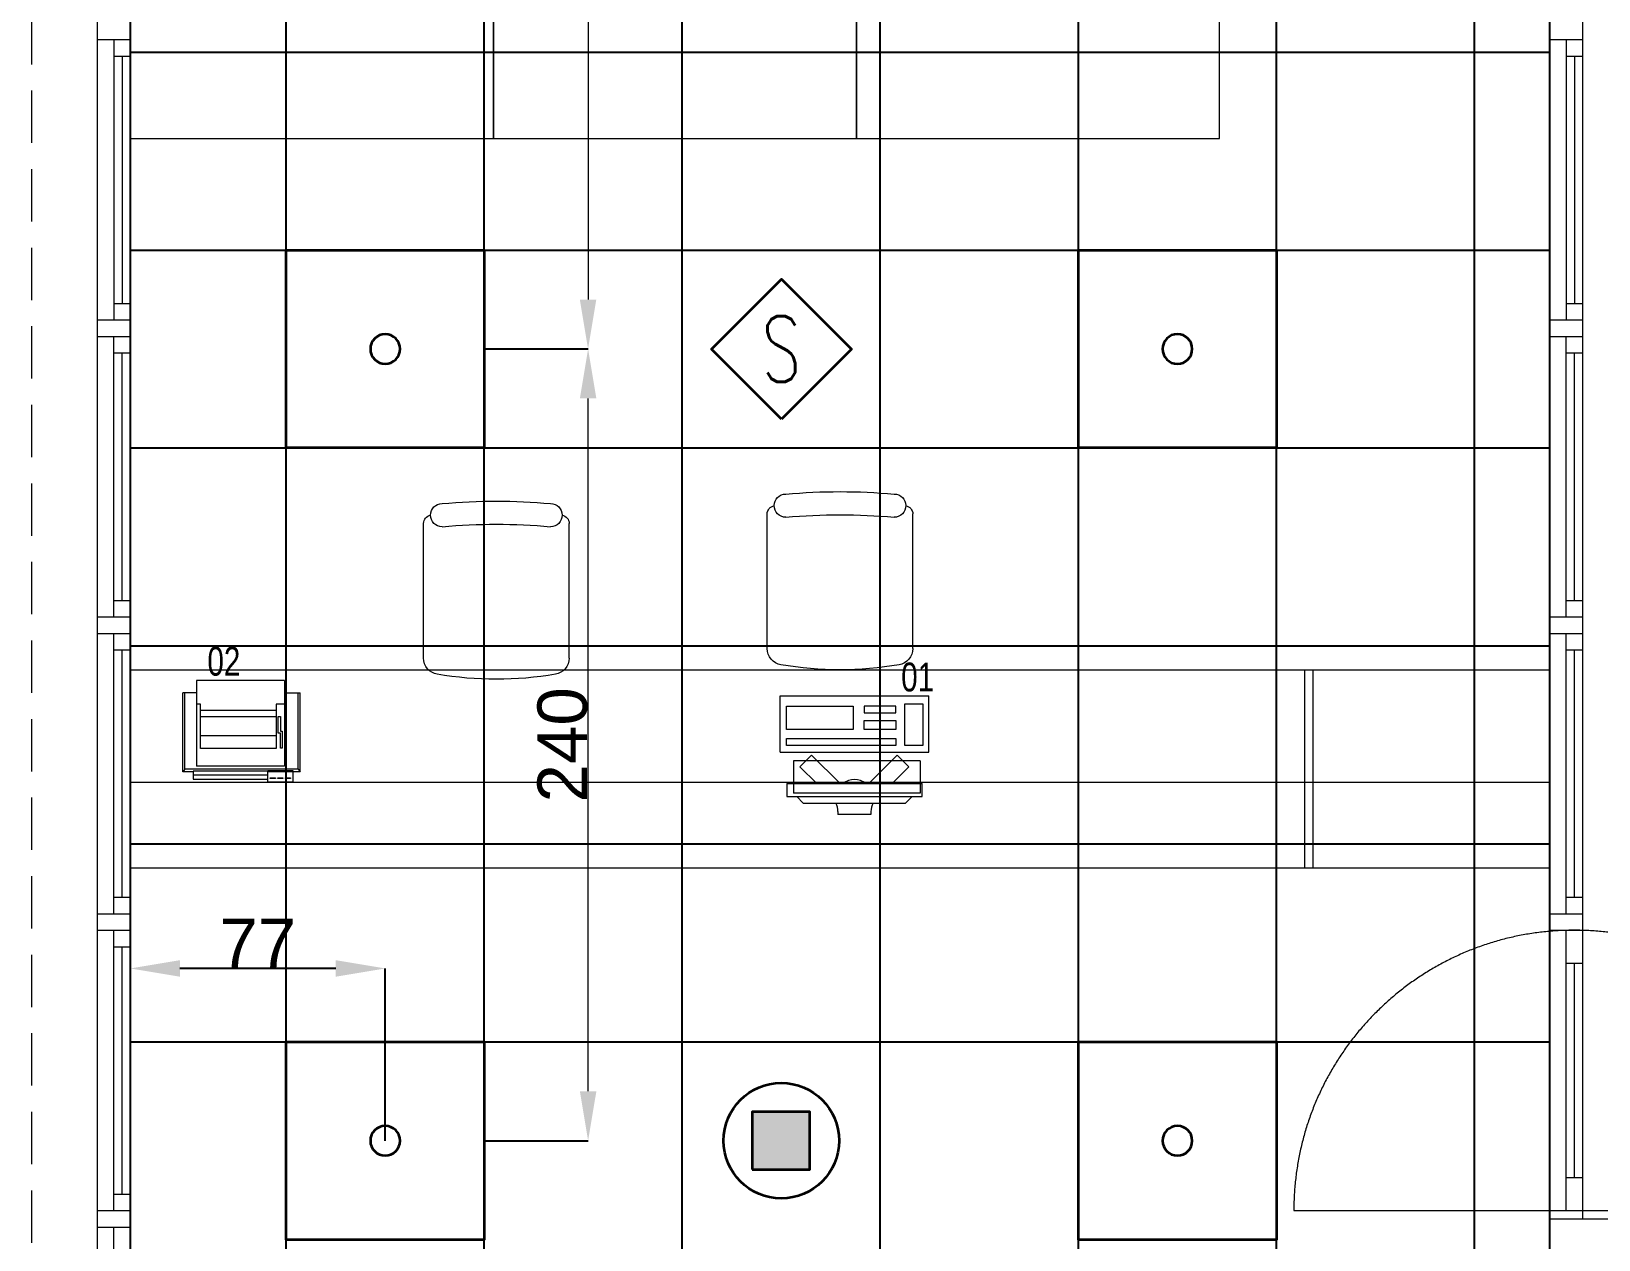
# Model space of a CAD drawing. Header units: inches. Extents: x -12418 to 57169, y -29325 to 19878.
# Drawn here: x -1972 to 2776, y 2400 to 6063 of the extents above; entities that cross this region are included whole.
import ezdxf
from ezdxf.enums import TextEntityAlignment as Align

# ---------------------------------------------------------------- set-up
doc = ezdxf.new("R2010")
doc.units = ezdxf.units.IN
doc.header["$LTSCALE"] = 25
doc.header["$MEASUREMENT"] = 0
doc.header["$PDMODE"] = 3
doc.linetypes.add('00-Ground Floor$0$DASHED', pattern=[0.75, 0.5, -0.25])
doc.linetypes.add('00-Ground Floor$0$HIDDEN', pattern=[9.525, 6.35, -3.175])
doc.layers.get('0').update_dxf_attribs({"color": 8})
doc.layers.get('Defpoints').update_dxf_attribs({"color": 8})
for name, color, linetype, lineweight in [('00-Ground Floor$0$72_EGR_EQP_TAG', 142, 'Continuous', 5), ('00-Ground Floor$0$Aluminum', 251, 'Continuous', 5), ('00-Ground Floor$0$LOADING', 253, 'Continuous', 5), ('00-Ground Floor$0$Proj', 251, 'Continuous', 5), ('00-Ground Floor$0$Walls', 251, 'Continuous', 5), ('E-DIM', 6, 'Continuous', 18), ('E-LITE-CIRC-NUMB', 6, 'Continuous', 25), ('E-LITE-CLNG', 150, 'Continuous', 35), ('E-LITE-CTRL', 6, 'Continuous', 25), ('F-ALRM-CLNG @ 100', 33, 'Continuous', 35), ('T-INTC-CLNG @ 100', 33, 'Continuous', 35), ('T-INTC-DEVC-NUMB', 2, 'Continuous', 25)]:
    doc.layers.add(name, color=color, linetype=linetype, lineweight=lineweight)
doc.layers.add('00-Ground Floor$0$False Ceiling', color=251, linetype='Continuous')
doc.styles.add('00-Ground Floor$0$X3G_ENTITY_257CFD', font='swisscl.ttf', dxfattribs={"height": 200})
doc.styles.add('DC_Simplex', font='SIMPLEX.shx', dxfattribs={"width": 0.7})
doc.styles.get("Standard").update_dxf_attribs({"font": 'arial.ttf'})
doc.dimstyles.get("Standard").update_dxf_attribs({"dimtxt": 150, "dimasz": 150, "dimexe": 0.18, "dimexo": 0.0625, "dimgap": 1, "dimtad": 1, "dimdec": 0, "dimlfac": 0.1, "dimzin": 0, "dimdsep": 46, "dimtxsty": 'Standard', "dimcen": 0.09, "dimclrd": 256, "dimclrt": 7, "dimadec": 0, "dimazin": 0, "dimtfac": 1, "dimtdec": 0, "dimtofl": 0, "dimtmove": 0, "dimatfit": 3, "dimfxl": 1, "dimtolj": 1, "dimtzin": 0, "dimarcsym": 0})

# ---------------------------------------------------------------- blocks, each defined once
blk = doc.blocks.new('00-Ground Floor$0$GF21021-P')
for p, q in [((-0.2207, 0.4756), (-0.2207, 0.0675)), ((0.2205, 0.4756), (0.2205, 0.0675))]:
    blk.add_line(p, q)
for centre, radius, start, end in [((-0.1707, 0.4756), 0.05, 99.6329, 180), ((-0.0001, -0.5295), 1.0695, 80.3671, 99.6329), ((0.1705, 0.4756), 0.05, 0, 80.3671), ((-0.1957, 0.0675), 0.025, 180, 261.4721), ((-0.1643, 0.0425), 0.0351, 90, 270), ((0, 1.8467), 1.7767, 264.6946, 275.3053), ((0.1641, 0.0425), 0.0351, 270, 90), ((0.1955, 0.0675), 0.025, 278.5279, 0), ((0, 1.8314), 1.8314, 264.8532, 275.147)]:
    blk.add_arc(centre, radius, start, end)
blk = doc.blocks.new('00-Ground Floor$0$ITPPLT2C-P')
at = {"color": 0}
for p, q in [((0, 0), (0, -0.2262)), ((0.0252, 0), (0, 0)), ((0.0139, 0), (0.0139, -0.2262)), ((0.0252, 0), (0.0139, 0)), ((0.0229, 0.0318), (0.2618, 0.0318)), ((0.0304, 0.0256), (0.0229, 0.0318)), ((0.0229, 0), (0.0229, 0.0318)), ((0.0252, -0.2262), (0.0252, 0)), ((0.0304, -0.3182), (0.0304, 0.0256)), ((0.0304, 0.0256), (0.2618, 0.0256)), ((0.2618, -0.0096), (0.2618, 0.0318)), ((0.0401, -0.2769), (0.0401, -0.0096)), ((0.3, -0.0096), (0.0401, -0.0096)), ((0.0939, -0.2515), (0.0939, -0.0222)), ((0.0939, -0.0222), (0.2274, -0.0222)), ((0.1321, -0.2515), (0.1321, -0.0222)), ((0.1894, -0.2515), (0.1894, -0.0222)), ((0.2082, -0.2515), (0.2082, -0.0222)), ((0.2274, -0.0222), (0.2274, -0.0096)), ((0.3, -0.2769), (0.3, -0.0096)), ((-0.0091, -0.2262), (0.0267, -0.2262)), ((-0.0091, -0.3023), (-0.0091, -0.2262)), ((-0.0087, -0.2262), (0.0236, -0.2262)), ((-0.0087, -0.3023), (-0.0087, -0.2262)), ((0, -0.2262), (0.0252, -0.2262)), ((0.0023, -0.2495), (0.0023, -0.2334)), ((0.0023, -0.2334), (0.0045, -0.2334)), ((0.0045, -0.2334), (0.0045, -0.2495)), ((0.0139, -0.2262), (0.0252, -0.2262)), ((0.0236, -0.2262), (0.0236, -0.3023)), ((0.0267, -0.2262), (0.0267, -0.3023)), ((0.0045, -0.2495), (0.0023, -0.2495)), ((0.0023, -0.2721), (0.0023, -0.2562)), ((0.0023, -0.2562), (0.0045, -0.2562)), ((0.0045, -0.2721), (0.0023, -0.2721)), ((0.0023, -0.295), (0.0023, -0.2793)), ((0.0023, -0.2793), (0.0045, -0.2793)), ((0.0045, -0.2562), (0.0045, -0.2721)), ((0.0045, -0.2793), (0.0045, -0.295)), ((0.3, -0.2769), (0.0401, -0.2769)), ((0.2274, -0.2515), (0.0939, -0.2515)), ((0.0947, -0.2701), (0.0947, -0.2641)), ((0.0947, -0.2641), (0.1395, -0.2641)), ((0.1457, -0.2701), (0.0947, -0.2701)), ((0.1395, -0.2575), (0.19, -0.2575)), ((0.1395, -0.2641), (0.1395, -0.2575)), ((0.19, -0.2641), (0.1457, -0.2641)), ((0.1457, -0.2641), (0.1457, -0.2701)), ((0.19, -0.2575), (0.19, -0.2641)), ((0.2274, -0.2769), (0.2274, -0.2515)), ((0.2618, -0.2769), (0.2618, -0.3246)), ((0.0267, -0.3023), (-0.0091, -0.3023)), ((0.0236, -0.3023), (-0.0087, -0.3023)), ((0.0045, -0.295), (0.0023, -0.295)), ((0.0229, -0.3246), (0.0229, -0.3023)), ((0.0304, -0.3182), (0.0229, -0.3246)), ((0.0229, -0.3246), (0.2618, -0.3246)), ((0.0304, -0.3182), (0.2618, -0.3182))]:
    blk.add_line(p, q, dxfattribs=at)
blk = doc.blocks.new('00-Ground Floor$0$ITCWLS1-P')
at = {"layer": '00-Ground Floor$0$LOADING'}
for p, q in [((-0.2651, 0.43, 0), (-0.3051, 0.43, 0)), ((-0.3051, 0.43, 0), (-0.3051, 0.02, 0)), ((-0.2651, 0.43, 0), (-0.2651, 0.02, 0)), ((-0.17, 0.45), (-0.17, 0)), ((-0.17, 0.45), (0, 0.45)), ((-0.1496, 0.4305), (-0.1291, 0.4305)), ((-0.1291, 0.4305), (-0.1291, 0.4089)), ((0, 0.45), (0, 0)), ((-0.3251, 0.38, 0), (-0.3051, 0.4, 0)), ((-0.3251, 0.38, 0), (-0.3251, 0.07, 0)), ((-0.197, 0.4094), (-0.295, 0.4094)), ((-0.295, 0.0264), (-0.295, 0.4094)), ((-0.197, 0.0264), (-0.197, 0.4094)), ((-0.3503, 0.275), (-0.3596, 0.275)), ((-0.3596, 0.175), (-0.3596, 0.275)), ((-0.3503, 0.175), (-0.3596, 0.175)), ((-0.3251, 0.07, 0), (-0.3051, 0.05, 0)), ((-0.3051, 0.02, 0), (-0.2651, 0.02, 0)), ((-0.197, 0.0264), (-0.295, 0.0264)), ((-0.17, 0), (0, 0))]:
    blk.add_line(p, q, dxfattribs=at)
at = {"layer": '00-Ground Floor$0$LOADING', "extrusion": (2.48281e-10, 3.18408e-10, -1)}
for p, q in [((-0.2651, 0.3395), (-0.2144, 0.3902)), ((-0.1791, 0.3548), (-0.2144, 0.3902)), ((-0.2651, 0.2688), (-0.1791, 0.3548))]:
    blk.add_line(p, q, dxfattribs=at)
at = {"layer": '00-Ground Floor$0$LOADING', "extrusion": (2.48281e-10, -3.18408e-10, -1)}
for p, q in [((-0.2651, 0.1812), (-0.1791, 0.0952)), ((-0.2651, 0.1105), (-0.2144, 0.0598)), ((-0.1791, 0.0952), (-0.2144, 0.0598))]:
    blk.add_line(p, q, dxfattribs=at)
at = {"layer": '00-Ground Floor$0$LOADING'}
for points in [[(-0.1291, 0.4089), (-0.1291, 0.1), (-0.1496, 0.1), (-0.1496, 0.4305)], [(-0.1496, 0.1), (-0.1496, 0.1), (-0.1496, 0.1), (-0.1496, 0.1), (-0.1496, 0.1), (-0.1496, 0.1), (-0.1496, 0.1), (-0.1496, 0.1), (-0.1496, 0.1)], [(-0.1496, 0.1), (-0.1496, 0.1), (-0.1496, 0.1), (-0.1496, 0.1), (-0.1496, 0.1), (-0.1496, 0.1), (-0.1496, 0.1), (-0.1496, 0.1), (-0.1496, 0.1), (-0.1496, 0.1), (-0.1496, 0.1), (-0.1496, 0.1), (-0.1496, 0.1), (-0.1496, 0.1), (-0.1496, 0.1), (-0.1496, 0.1), (-0.1496, 0.1), (-0.1496, 0.1)], [(-0.1496, 0.1), (-0.1496, 0.1), (-0.1496, 0.1), (-0.1496, 0.1), (-0.1496, 0.1), (-0.1496, 0.1), (-0.1496, 0.1), (-0.1496, 0.1), (-0.1496, 0.1), (-0.1496, 0.1)], [(-0.1496, 0.1), (-0.1496, 0.1), (-0.1496, 0.1), (-0.1496, 0.1), (-0.1496, 0.1), (-0.1496, 0.1), (-0.1496, 0.1)], [(-0.1496, 0.1), (-0.1496, 0.1), (-0.1496, 0.1), (-0.1496, 0.1), (-0.1496, 0.1), (-0.1496, 0.1), (-0.1496, 0.1), (-0.1496, 0.1), (-0.1496, 0.1), (-0.1496, 0.1)], [(-0.1496, 0.1), (-0.1496, 0.1), (-0.1496, 0.1), (-0.1496, 0.1), (-0.1496, 0.1), (-0.1496, 0.1), (-0.1496, 0.1), (-0.1496, 0.1), (-0.1496, 0.1), (-0.1496, 0.1), (-0.1496, 0.1), (-0.1496, 0.1), (-0.1496, 0.1), (-0.1496, 0.1), (-0.1496, 0.1)], [(-0.1496, 0.1), (-0.1496, 0.1), (-0.1496, 0.1), (-0.1496, 0.1), (-0.1496, 0.1), (-0.1496, 0.1), (-0.1496, 0.1), (-0.1496, 0.1), (-0.1496, 0.1), (-0.1496, 0.1)], [(-0.1496, 0.1), (-0.1496, 0.1), (-0.1496, 0.1), (-0.1496, 0.1), (-0.1496, 0.1), (-0.1496, 0.1), (-0.1496, 0.1), (-0.1496, 0.1), (-0.1496, 0.1), (-0.1496, 0.1)], [(-0.1496, 0.1), (-0.1496, 0.1), (-0.1496, 0.1), (-0.1496, 0.1), (-0.1496, 0.1), (-0.1496, 0.1), (-0.1496, 0.1), (-0.1496, 0.1), (-0.1496, 0.1), (-0.1496, 0.1), (-0.1496, 0.1), (-0.1496, 0.1), (-0.1496, 0.1), (-0.1496, 0.1), (-0.1496, 0.1), (-0.1496, 0.1), (-0.1496, 0.1), (-0.1496, 0.1), (-0.1496, 0.1), (-0.1496, 0.1), (-0.1496, 0.1), (-0.1496, 0.1), (-0.1496, 0.1), (-0.1496, 0.1), (-0.1496, 0.1), (-0.1496, 0.1), (-0.1496, 0.1), (-0.1496, 0.1), (-0.1496, 0.1), (-0.1496, 0.1), (-0.1496, 0.1), (-0.1496, 0.1), (-0.1496, 0.1), (-0.1496, 0.1), (-0.1496, 0.1), (-0.1496, 0.1), (-0.1496, 0.1), (-0.1496, 0.1), (-0.1496, 0.1), (-0.1496, 0.1), (-0.1496, 0.1), (-0.1496, 0.1), (-0.1496, 0.1), (-0.1496, 0.1), (-0.1496, 0.1), (-0.1496, 0.1), (-0.1496, 0.1), (-0.1496, 0.1), (-0.1496, 0.1), (-0.1496, 0.1), (-0.1496, 0.1), (-0.1496, 0.1), (-0.1496, 0.1), (-0.1496, 0.1)], [(-0.1496, 0.1), (-0.1496, 0.1), (-0.1496, 0.1), (-0.1496, 0.1), (-0.1496, 0.1), (-0.1496, 0.1), (-0.1496, 0.1), (-0.1496, 0.1), (-0.1496, 0.1), (-0.1496, 0.1), (-0.1496, 0.1), (-0.1496, 0.1), (-0.1496, 0.1), (-0.1496, 0.1), (-0.1496, 0.1), (-0.1496, 0.1), (-0.1496, 0.1), (-0.1496, 0.1), (-0.1496, 0.1), (-0.1496, 0.1), (-0.1496, 0.1), (-0.1496, 0.1), (-0.1496, 0.1), (-0.1496, 0.1), (-0.1496, 0.1), (-0.1496, 0.1), (-0.1496, 0.1), (-0.1496, 0.1), (-0.1496, 0.1), (-0.1496, 0.1), (-0.1496, 0.1), (-0.1496, 0.1), (-0.1496, 0.1), (-0.1496, 0.1), (-0.1496, 0.1), (-0.1496, 0.1), (-0.1496, 0.1), (-0.1496, 0.1), (-0.1496, 0.1), (-0.1496, 0.1), (-0.1496, 0.1), (-0.1496, 0.1), (-0.1496, 0.1), (-0.1496, 0.1), (-0.1496, 0.1), (-0.1496, 0.1), (-0.1496, 0.1), (-0.1496, 0.1), (-0.1496, 0.1), (-0.1496, 0.1), (-0.1496, 0.1), (-0.1496, 0.1), (-0.1496, 0.1), (-0.1496, 0.1), (-0.1496, 0.1), (-0.1496, 0.1), (-0.1496, 0.1), (-0.1496, 0.1), (-0.1496, 0.1), (-0.1496, 0.1), (-0.1496, 0.1), (-0.1496, 0.1), (-0.1496, 0.1), (-0.1496, 0.1), (-0.1496, 0.1), (-0.1496, 0.1), (-0.1496, 0.1), (-0.1496, 0.1), (-0.1496, 0.1), (-0.1496, 0.1), (-0.1496, 0.1), (-0.1496, 0.1), (-0.1496, 0.1), (-0.1496, 0.1), (-0.1496, 0.1), (-0.1496, 0.1), (-0.1496, 0.1), (-0.1496, 0.1), (-0.1496, 0.1), (-0.1496, 0.1), (-0.1496, 0.1), (-0.1496, 0.1), (-0.1496, 0.1), (-0.1496, 0.1), (-0.1496, 0.1), (-0.1496, 0.1), (-0.1496, 0.1), (-0.1496, 0.1), (-0.1496, 0.1)], [(-0.1496, 0.1), (-0.1496, 0.1), (-0.1496, 0.1), (-0.1496, 0.1), (-0.1496, 0.1), (-0.1496, 0.1), (-0.1496, 0.1), (-0.1496, 0.1), (-0.1496, 0.1), (-0.1496, 0.1), (-0.1496, 0.1), (-0.1496, 0.1)], [(-0.1496, 0.1), (-0.1496, 0.1), (-0.1496, 0.1), (-0.1496, 0.1), (-0.1496, 0.1), (-0.1496, 0.1), (-0.1496, 0.1)], [(-0.1496, 0.1), (-0.1496, 0.1), (-0.1496, 0.1), (-0.1496, 0.1), (-0.1496, 0.1), (-0.1496, 0.1), (-0.1496, 0.1), (-0.1496, 0.1), (-0.1496, 0.1), (-0.1496, 0.1), (-0.1496, 0.1), (-0.1496, 0.1), (-0.1496, 0.1), (-0.1496, 0.1), (-0.1496, 0.1), (-0.1496, 0.1), (-0.1496, 0.1)], [(-0.1496, 0.1), (-0.1496, 0.1), (-0.1496, 0.1), (-0.1496, 0.1), (-0.1496, 0.1), (-0.1496, 0.1), (-0.1496, 0.1), (-0.1496, 0.1), (-0.1496, 0.1), (-0.1496, 0.1), (-0.1496, 0.1), (-0.1496, 0.1), (-0.1496, 0.1), (-0.1496, 0.1), (-0.1496, 0.1), (-0.1496, 0.1), (-0.1496, 0.1), (-0.1496, 0.1), (-0.1496, 0.1), (-0.1496, 0.1), (-0.1496, 0.1), (-0.1496, 0.1), (-0.1496, 0.1), (-0.1496, 0.1), (-0.1496, 0.1), (-0.1496, 0.1), (-0.1496, 0.1), (-0.1496, 0.1), (-0.1496, 0.1), (-0.1496, 0.1), (-0.1496, 0.1), (-0.1496, 0.1), (-0.1496, 0.1), (-0.1496, 0.1), (-0.1496, 0.1), (-0.1496, 0.1), (-0.1496, 0.1), (-0.1496, 0.1), (-0.1496, 0.1), (-0.1496, 0.1), (-0.1496, 0.1), (-0.1496, 0.1), (-0.1496, 0.1), (-0.1496, 0.1), (-0.1496, 0.1), (-0.1496, 0.1), (-0.1496, 0.1), (-0.1496, 0.1), (-0.1496, 0.1), (-0.1496, 0.1), (-0.1496, 0.1), (-0.1496, 0.1), (-0.1496, 0.1), (-0.1496, 0.1), (-0.1496, 0.1), (-0.1496, 0.1), (-0.1496, 0.1), (-0.1496, 0.1), (-0.1496, 0.1), (-0.1496, 0.1), (-0.1496, 0.1), (-0.1496, 0.1), (-0.1496, 0.1), (-0.1496, 0.1), (-0.1496, 0.1), (-0.1496, 0.1), (-0.1496, 0.1), (-0.1496, 0.1), (-0.1496, 0.1), (-0.1496, 0.1), (-0.1496, 0.1), (-0.1496, 0.1), (-0.1496, 0.1), (-0.1496, 0.1), (-0.1496, 0.1), (-0.1496, 0.1), (-0.1496, 0.1), (-0.1496, 0.1), (-0.1496, 0.1), (-0.1496, 0.1), (-0.1496, 0.1), (-0.1496, 0.1), (-0.1496, 0.1), (-0.1496, 0.1), (-0.1496, 0.1), (-0.1496, 0.1), (-0.1496, 0.1), (-0.1496, 0.1), (-0.1496, 0.1), (-0.1496, 0.1), (-0.1496, 0.1), (-0.1496, 0.1), (-0.1496, 0.1), (-0.1496, 0.1), (-0.1496, 0.1), (-0.1496, 0.1), (-0.1496, 0.1), (-0.1496, 0.1), (-0.1496, 0.1), (-0.1496, 0.1), (-0.1496, 0.1), (-0.1496, 0.1), (-0.1496, 0.1), (-0.1496, 0.1), (-0.1496, 0.1), (-0.1496, 0.1), (-0.1496, 0.1), (-0.1496, 0.1), (-0.1496, 0.1), (-0.1496, 0.1), (-0.1496, 0.1)], [(-0.1496, 0.1), (-0.1496, 0.1), (-0.1496, 0.1), (-0.1496, 0.1), (-0.1496, 0.1), (-0.1496, 0.1), (-0.1496, 0.1), (-0.1496, 0.1)]]:
    blk.add_lwpolyline(points, dxfattribs=at)
for points in [[(-0.1019, 0.4305), (-0.0304, 0.4305), (-0.0304, 0.2294), (-0.1019, 0.2294)], [(-0.1019, 0.1954), (-0.0747, 0.1954), (-0.0747, 0.1), (-0.1019, 0.1)], [(-0.0304, 0.1954), (-0.0508, 0.1954), (-0.0508, 0.1), (-0.0304, 0.1)], [(-0.1496, 0.1), (-0.1496, 0.1), (-0.1496, 0.1), (-0.1496, 0.1), (-0.1496, 0.1), (-0.1496, 0.1), (-0.1496, 0.1), (-0.1496, 0.1), (-0.1496, 0.1), (-0.1496, 0.1), (-0.1496, 0.1), (-0.1496, 0.1), (-0.1496, 0.1), (-0.1496, 0.1), (-0.1496, 0.1), (-0.1496, 0.1), (-0.1496, 0.1), (-0.1496, 0.1), (-0.1496, 0.1), (-0.1496, 0.1), (-0.1496, 0.1), (-0.1496, 0.1), (-0.1496, 0.1), (-0.1496, 0.1), (-0.1496, 0.1), (-0.1496, 0.1), (-0.1496, 0.1), (-0.1496, 0.1), (-0.1496, 0.1), (-0.1496, 0.1), (-0.1496, 0.1), (-0.1496, 0.1), (-0.1496, 0.1), (-0.1496, 0.1), (-0.1496, 0.1), (-0.1496, 0.1), (-0.1496, 0.1), (-0.1496, 0.1), (-0.1496, 0.1), (-0.1496, 0.1), (-0.1496, 0.1), (-0.1496, 0.1), (-0.1496, 0.1), (-0.1496, 0.1), (-0.1496, 0.1), (-0.1496, 0.1), (-0.1496, 0.1), (-0.1496, 0.1), (-0.1496, 0.1), (-0.1496, 0.1), (-0.1496, 0.1), (-0.1496, 0.1), (-0.1496, 0.1), (-0.1496, 0.1), (-0.1496, 0.1), (-0.1496, 0.1), (-0.1496, 0.1), (-0.1496, 0.1), (-0.1496, 0.1), (-0.1496, 0.1), (-0.1496, 0.1), (-0.1496, 0.1), (-0.1496, 0.1), (-0.1496, 0.1), (-0.1496, 0.1), (-0.1496, 0.1), (-0.1496, 0.1), (-0.1496, 0.1), (-0.1496, 0.1), (-0.1496, 0.1), (-0.1496, 0.1), (-0.1496, 0.1), (-0.1496, 0.1), (-0.1496, 0.1), (-0.1496, 0.1), (-0.1496, 0.1), (-0.1496, 0.1), (-0.1496, 0.1), (-0.1496, 0.1), (-0.1496, 0.1), (-0.1496, 0.1), (-0.1496, 0.1), (-0.1496, 0.1), (-0.1496, 0.1), (-0.1496, 0.1), (-0.1496, 0.1), (-0.1496, 0.1), (-0.1496, 0.1), (-0.1496, 0.1), (-0.1496, 0.1), (-0.1496, 0.1), (-0.1496, 0.1), (-0.1496, 0.1), (-0.1496, 0.1), (-0.1496, 0.1), (-0.1496, 0.1), (-0.1496, 0.1), (-0.1496, 0.1), (-0.1496, 0.1), (-0.1496, 0.1), (-0.1496, 0.1), (-0.1496, 0.1), (-0.1496, 0.1), (-0.1496, 0.1), (-0.1496, 0.1), (-0.1496, 0.1), (-0.1496, 0.1), (-0.1496, 0.1), (-0.1496, 0.1), (-0.1496, 0.1), (-0.1496, 0.1), (-0.1496, 0.1), (-0.1496, 0.1), (-0.1496, 0.1), (-0.1496, 0.1), (-0.1496, 0.1), (-0.1496, 0.1), (-0.1496, 0.1), (-0.1496, 0.1), (-0.1496, 0.1), (-0.1496, 0.1), (-0.1496, 0.1), (-0.1496, 0.1), (-0.1496, 0.1), (-0.1496, 0.1), (-0.1496, 0.1), (-0.1496, 0.1), (-0.1496, 0.1), (-0.1496, 0.1), (-0.1496, 0.1), (-0.1496, 0.1), (-0.1496, 0.1), (-0.1496, 0.1), (-0.1496, 0.1), (-0.1496, 0.1), (-0.1496, 0.1), (-0.1496, 0.1), (-0.1496, 0.1), (-0.1496, 0.1), (-0.1496, 0.1), (-0.1496, 0.1), (-0.1496, 0.1), (-0.1496, 0.1), (-0.1496, 0.1), (-0.1496, 0.1), (-0.1496, 0.1), (-0.1496, 0.1), (-0.1496, 0.1), (-0.1496, 0.1), (-0.1496, 0.1), (-0.1496, 0.1), (-0.1496, 0.1), (-0.1496, 0.1), (-0.1496, 0.1), (-0.1496, 0.1), (-0.1496, 0.1), (-0.1496, 0.1), (-0.1496, 0.1), (-0.1496, 0.1), (-0.1496, 0.1), (-0.1496, 0.1), (-0.1496, 0.1), (-0.1496, 0.1), (-0.1496, 0.1), (-0.1496, 0.1), (-0.1496, 0.1), (-0.1496, 0.1), (-0.1496, 0.1), (-0.1496, 0.1), (-0.1496, 0.1), (-0.1496, 0.1), (-0.1496, 0.1), (-0.1496, 0.1), (-0.1496, 0.1), (-0.1496, 0.1), (-0.1496, 0.1), (-0.1496, 0.1), (-0.1496, 0.1), (-0.1496, 0.1), (-0.1496, 0.1), (-0.1496, 0.1), (-0.1496, 0.1), (-0.1496, 0.1), (-0.1496, 0.1), (-0.1496, 0.1), (-0.1496, 0.1), (-0.1496, 0.1), (-0.1496, 0.1), (-0.1496, 0.1), (-0.1496, 0.1), (-0.1496, 0.1), (-0.1496, 0.1), (-0.1496, 0.1), (-0.1496, 0.1), (-0.1496, 0.1), (-0.1496, 0.1), (-0.1496, 0.1), (-0.1496, 0.1), (-0.1496, 0.1), (-0.1496, 0.1), (-0.1496, 0.1), (-0.1496, 0.1), (-0.1496, 0.1), (-0.1496, 0.1), (-0.1496, 0.1), (-0.1496, 0.1), (-0.1496, 0.1), (-0.1496, 0.1), (-0.1496, 0.1), (-0.1496, 0.1), (-0.1496, 0.1), (-0.1496, 0.1), (-0.1496, 0.1), (-0.1496, 0.1), (-0.1496, 0.1), (-0.1496, 0.1), (-0.1496, 0.1), (-0.1496, 0.1), (-0.1496, 0.1), (-0.1496, 0.1), (-0.1496, 0.1), (-0.1496, 0.1), (-0.1496, 0.1), (-0.1496, 0.1), (-0.1496, 0.1), (-0.1496, 0.1), (-0.1496, 0.1), (-0.1496, 0.1), (-0.1496, 0.1), (-0.1496, 0.1), (-0.1496, 0.1), (-0.1496, 0.1), (-0.1496, 0.1), (-0.1496, 0.1), (-0.1496, 0.1), (-0.1496, 0.1), (-0.1496, 0.1), (-0.1496, 0.1), (-0.1496, 0.1), (-0.1496, 0.1), (-0.1496, 0.1), (-0.1496, 0.1), (-0.1496, 0.1), (-0.1496, 0.1), (-0.1496, 0.1), (-0.1496, 0.1), (-0.1496, 0.1), (-0.1496, 0.1), (-0.1496, 0.1), (-0.1496, 0.1), (-0.1496, 0.1), (-0.1496, 0.1), (-0.1496, 0.1), (-0.1496, 0.1), (-0.1496, 0.1), (-0.1496, 0.1), (-0.1496, 0.1), (-0.1496, 0.1), (-0.1496, 0.1), (-0.1496, 0.1), (-0.1496, 0.1), (-0.1496, 0.1), (-0.1496, 0.1), (-0.1496, 0.1), (-0.1496, 0.1), (-0.1496, 0.1), (-0.1496, 0.1), (-0.1496, 0.1), (-0.1496, 0.1), (-0.1496, 0.1), (-0.1496, 0.1), (-0.1496, 0.1), (-0.1496, 0.1), (-0.1496, 0.1), (-0.1496, 0.1), (-0.1496, 0.1), (-0.1496, 0.1)], [(-0.1496, 0.1), (-0.1496, 0.1), (-0.1496, 0.1), (-0.1496, 0.1), (-0.1496, 0.1), (-0.1496, 0.1), (-0.1496, 0.1), (-0.1496, 0.1), (-0.1496, 0.1), (-0.1496, 0.1), (-0.1496, 0.1), (-0.1496, 0.1), (-0.1496, 0.1), (-0.1496, 0.1), (-0.1496, 0.1), (-0.1496, 0.1), (-0.1496, 0.1), (-0.1496, 0.1), (-0.1496, 0.1), (-0.1496, 0.1), (-0.1496, 0.1), (-0.1496, 0.1), (-0.1496, 0.1), (-0.1496, 0.1), (-0.1496, 0.1), (-0.1496, 0.1), (-0.1496, 0.1), (-0.1496, 0.1), (-0.1496, 0.1), (-0.1496, 0.1), (-0.1496, 0.1), (-0.1496, 0.1), (-0.1496, 0.1), (-0.1496, 0.1), (-0.1496, 0.1), (-0.1496, 0.1), (-0.1496, 0.1), (-0.1496, 0.1), (-0.1496, 0.1), (-0.1496, 0.1), (-0.1496, 0.1), (-0.1496, 0.1), (-0.1496, 0.1), (-0.1496, 0.1), (-0.1496, 0.1), (-0.1496, 0.1), (-0.1496, 0.1), (-0.1496, 0.1), (-0.1496, 0.1), (-0.1496, 0.1), (-0.1496, 0.1), (-0.1496, 0.1), (-0.1496, 0.1), (-0.1496, 0.1), (-0.1496, 0.1), (-0.1496, 0.1), (-0.1496, 0.1), (-0.1496, 0.1), (-0.1496, 0.1), (-0.1496, 0.1), (-0.1496, 0.1), (-0.1496, 0.1), (-0.1496, 0.1), (-0.1496, 0.1), (-0.1496, 0.1), (-0.1496, 0.1), (-0.1496, 0.1), (-0.1496, 0.1), (-0.1496, 0.1), (-0.1496, 0.1), (-0.1496, 0.1), (-0.1496, 0.1), (-0.1496, 0.1), (-0.1496, 0.1), (-0.1496, 0.1), (-0.1496, 0.1), (-0.1496, 0.1), (-0.1496, 0.1), (-0.1496, 0.1), (-0.1496, 0.1), (-0.1496, 0.1), (-0.1496, 0.1), (-0.1496, 0.1), (-0.1496, 0.1), (-0.1496, 0.1), (-0.1496, 0.1), (-0.1496, 0.1), (-0.1496, 0.1), (-0.1496, 0.1), (-0.1496, 0.1), (-0.1496, 0.1), (-0.1496, 0.1), (-0.1496, 0.1), (-0.1496, 0.1), (-0.1496, 0.1), (-0.1496, 0.1), (-0.1496, 0.1), (-0.1496, 0.1), (-0.1496, 0.1), (-0.1496, 0.1), (-0.1496, 0.1), (-0.1496, 0.1), (-0.1496, 0.1), (-0.1496, 0.1), (-0.1496, 0.1), (-0.1496, 0.1), (-0.1496, 0.1), (-0.1496, 0.1), (-0.1496, 0.1), (-0.1496, 0.1), (-0.1496, 0.1), (-0.1496, 0.1), (-0.1496, 0.1), (-0.1496, 0.1), (-0.1496, 0.1), (-0.1496, 0.1), (-0.1496, 0.1), (-0.1496, 0.1), (-0.1496, 0.1), (-0.1496, 0.1), (-0.1496, 0.1), (-0.1496, 0.1), (-0.1496, 0.1), (-0.1496, 0.1), (-0.1496, 0.1), (-0.1496, 0.1), (-0.1496, 0.1), (-0.1496, 0.1), (-0.1496, 0.1), (-0.1496, 0.1), (-0.1496, 0.1), (-0.1496, 0.1), (-0.1496, 0.1), (-0.1496, 0.1), (-0.1496, 0.1), (-0.1496, 0.1), (-0.1496, 0.1), (-0.1496, 0.1), (-0.1496, 0.1), (-0.1496, 0.1), (-0.1496, 0.1), (-0.1496, 0.1), (-0.1496, 0.1), (-0.1496, 0.1), (-0.1496, 0.1), (-0.1496, 0.1), (-0.1496, 0.1), (-0.1496, 0.1), (-0.1496, 0.1), (-0.1496, 0.1), (-0.1496, 0.1), (-0.1496, 0.1), (-0.1496, 0.1), (-0.1496, 0.1), (-0.1496, 0.1), (-0.1496, 0.1), (-0.1496, 0.1), (-0.1496, 0.1), (-0.1496, 0.1), (-0.1496, 0.1), (-0.1496, 0.1), (-0.1496, 0.1), (-0.1496, 0.1), (-0.1496, 0.1), (-0.1496, 0.1), (-0.1496, 0.1), (-0.1496, 0.1), (-0.1496, 0.1), (-0.1496, 0.1), (-0.1496, 0.1), (-0.1496, 0.1), (-0.1496, 0.1), (-0.1496, 0.1), (-0.1496, 0.1), (-0.1496, 0.1), (-0.1496, 0.1), (-0.1496, 0.1), (-0.1496, 0.1), (-0.1496, 0.1), (-0.1496, 0.1), (-0.1496, 0.1), (-0.1496, 0.1), (-0.1496, 0.1), (-0.1496, 0.1), (-0.1496, 0.1), (-0.1496, 0.1), (-0.1496, 0.1), (-0.1496, 0.1), (-0.1496, 0.1), (-0.1496, 0.1), (-0.1496, 0.1), (-0.1496, 0.1), (-0.1496, 0.1), (-0.1496, 0.1), (-0.1496, 0.1), (-0.1496, 0.1), (-0.1496, 0.1), (-0.1496, 0.1), (-0.1496, 0.1), (-0.1496, 0.1), (-0.1496, 0.1), (-0.1496, 0.1), (-0.1496, 0.1), (-0.1496, 0.1), (-0.1496, 0.1), (-0.1496, 0.1), (-0.1496, 0.1), (-0.1496, 0.1), (-0.1496, 0.1), (-0.1496, 0.1), (-0.1496, 0.1), (-0.1496, 0.1), (-0.1496, 0.1), (-0.1496, 0.1)], [(-0.1496, 0.1), (-0.1496, 0.1), (-0.1496, 0.1), (-0.1496, 0.1), (-0.1496, 0.1), (-0.1496, 0.1), (-0.1496, 0.1), (-0.1496, 0.1), (-0.1496, 0.1), (-0.1496, 0.1), (-0.1496, 0.1), (-0.1496, 0.1), (-0.1496, 0.1), (-0.1496, 0.1), (-0.1496, 0.1), (-0.1496, 0.1), (-0.1496, 0.1), (-0.1496, 0.1), (-0.1496, 0.1), (-0.1496, 0.1), (-0.1496, 0.1), (-0.1496, 0.1), (-0.1496, 0.1), (-0.1496, 0.1), (-0.1496, 0.1), (-0.1496, 0.1), (-0.1496, 0.1), (-0.1496, 0.1), (-0.1496, 0.1), (-0.1496, 0.1), (-0.1496, 0.1), (-0.1496, 0.1), (-0.1496, 0.1), (-0.1496, 0.1), (-0.1496, 0.1), (-0.1496, 0.1), (-0.1496, 0.1), (-0.1496, 0.1), (-0.1496, 0.1), (-0.1496, 0.1), (-0.1496, 0.1), (-0.1496, 0.1), (-0.1496, 0.1), (-0.1496, 0.1), (-0.1496, 0.1), (-0.1496, 0.1), (-0.1496, 0.1), (-0.1496, 0.1), (-0.1496, 0.1), (-0.1496, 0.1), (-0.1496, 0.1), (-0.1496, 0.1), (-0.1496, 0.1), (-0.1496, 0.1), (-0.1496, 0.1), (-0.1496, 0.1), (-0.1496, 0.1), (-0.1496, 0.1), (-0.1496, 0.1), (-0.1496, 0.1), (-0.1496, 0.1), (-0.1496, 0.1), (-0.1496, 0.1), (-0.1496, 0.1), (-0.1496, 0.1), (-0.1496, 0.1), (-0.1496, 0.1), (-0.1496, 0.1), (-0.1496, 0.1), (-0.1496, 0.1), (-0.1496, 0.1), (-0.1496, 0.1), (-0.1496, 0.1), (-0.1496, 0.1), (-0.1496, 0.1), (-0.1496, 0.1), (-0.1496, 0.1), (-0.1496, 0.1), (-0.1496, 0.1), (-0.1496, 0.1), (-0.1496, 0.1), (-0.1496, 0.1), (-0.1496, 0.1), (-0.1496, 0.1), (-0.1496, 0.1), (-0.1496, 0.1), (-0.1496, 0.1), (-0.1496, 0.1), (-0.1496, 0.1), (-0.1496, 0.1), (-0.1496, 0.1), (-0.1496, 0.1), (-0.1496, 0.1), (-0.1496, 0.1), (-0.1496, 0.1), (-0.1496, 0.1), (-0.1496, 0.1), (-0.1496, 0.1), (-0.1496, 0.1), (-0.1496, 0.1), (-0.1496, 0.1), (-0.1496, 0.1), (-0.1496, 0.1), (-0.1496, 0.1), (-0.1496, 0.1), (-0.1496, 0.1), (-0.1496, 0.1), (-0.1496, 0.1), (-0.1496, 0.1), (-0.1496, 0.1), (-0.1496, 0.1), (-0.1496, 0.1), (-0.1496, 0.1), (-0.1496, 0.1), (-0.1496, 0.1), (-0.1496, 0.1), (-0.1496, 0.1), (-0.1496, 0.1), (-0.1496, 0.1), (-0.1496, 0.1), (-0.1496, 0.1), (-0.1496, 0.1), (-0.1496, 0.1), (-0.1496, 0.1), (-0.1496, 0.1), (-0.1496, 0.1), (-0.1496, 0.1), (-0.1496, 0.1), (-0.1496, 0.1), (-0.1496, 0.1), (-0.1496, 0.1), (-0.1496, 0.1), (-0.1496, 0.1), (-0.1496, 0.1), (-0.1496, 0.1), (-0.1496, 0.1), (-0.1496, 0.1), (-0.1496, 0.1), (-0.1496, 0.1), (-0.1496, 0.1), (-0.1496, 0.1), (-0.1496, 0.1), (-0.1496, 0.1), (-0.1496, 0.1), (-0.1496, 0.1), (-0.1496, 0.1), (-0.1496, 0.1), (-0.1496, 0.1), (-0.1496, 0.1), (-0.1496, 0.1), (-0.1496, 0.1), (-0.1496, 0.1), (-0.1496, 0.1), (-0.1496, 0.1), (-0.1496, 0.1), (-0.1496, 0.1), (-0.1496, 0.1), (-0.1496, 0.1), (-0.1496, 0.1), (-0.1496, 0.1), (-0.1496, 0.1), (-0.1496, 0.1), (-0.1496, 0.1), (-0.1496, 0.1), (-0.1496, 0.1), (-0.1496, 0.1), (-0.1496, 0.1), (-0.1496, 0.1), (-0.1496, 0.1), (-0.1496, 0.1), (-0.1496, 0.1), (-0.1496, 0.1), (-0.1496, 0.1), (-0.1496, 0.1), (-0.1496, 0.1), (-0.1496, 0.1), (-0.1496, 0.1), (-0.1496, 0.1), (-0.1496, 0.1), (-0.1496, 0.1), (-0.1496, 0.1), (-0.1496, 0.1), (-0.1496, 0.1), (-0.1496, 0.1), (-0.1496, 0.1), (-0.1496, 0.1), (-0.1496, 0.1), (-0.1496, 0.1), (-0.1496, 0.1), (-0.1496, 0.1), (-0.1496, 0.1), (-0.1496, 0.1), (-0.1496, 0.1), (-0.1496, 0.1), (-0.1496, 0.1), (-0.1496, 0.1), (-0.1496, 0.1), (-0.1496, 0.1), (-0.1496, 0.1), (-0.1496, 0.1), (-0.1496, 0.1), (-0.1496, 0.1), (-0.1496, 0.1), (-0.1496, 0.1), (-0.1496, 0.1), (-0.1496, 0.1), (-0.1496, 0.1), (-0.1496, 0.1), (-0.1496, 0.1), (-0.1496, 0.1), (-0.1496, 0.1), (-0.1496, 0.1), (-0.1496, 0.1), (-0.1496, 0.1), (-0.1496, 0.1), (-0.1496, 0.1), (-0.1496, 0.1), (-0.1496, 0.1), (-0.1496, 0.1)], [(-0.1496, 0.0727), (-0.0236, 0.0727), (-0.0236, 0.0182), (-0.1496, 0.0182)]]:
    blk.add_lwpolyline(points, close=True, dxfattribs=at)
for centre, radius, start, end in [((-0.3503, 0.325), 0.05, 270, 300.3093), ((-0.3089, 0.225), 0.0556, 321.9431, 38.0569), ((-0.3503, 0.125), 0.05, 59.6907, 90)]:
    blk.add_arc(centre, radius, start, end, dxfattribs=at)
blk = doc.blocks.new('00-Ground Floor$0$A$Ce9e1c4c3')
at = {"layer": '00-Ground Floor$0$False Ceiling', "color": 254}
for p, q in [((-101672.1, 1527.6), (-101672.1, 8602.6)), ((-97372.1, 8602.6), (-97372.1, 1527.6))]:
    blk.add_line(p, q, dxfattribs=at)
at = {"layer": '00-Ground Floor$0$False Ceiling', "color": 254, "linetype": 'Continuous'}
for p, q in [((-101200, 1527.6), (-101200, 8602.6)), ((-100600, 1527.6), (-100600, 8602.6)), ((-100000, 1527.6), (-100000, 8602.6)), ((-99400, 1527.6), (-99400, 8602.6)), ((-98800, 1527.6), (-98800, 8602.6)), ((-98200, 1527.6), (-98200, 8602.6)), ((-97600, 1527.6), (-97600, 8602.6)), ((-101672.1, 6000), (-97372.1, 6000)), ((-101672.1, 5400), (-97372.1, 5400)), ((-101672.1, 4800), (-97372.1, 4800)), ((-101672.1, 4200), (-97372.1, 4200)), ((-101672.1, 3600), (-97372.1, 3600)), ((-101672.1, 3000), (-97372.1, 3000))]:
    blk.add_line(p, q, dxfattribs=at)
blk = doc.blocks.new('00-Ground Floor')
at = {"layer": '00-Ground Floor$0$Aluminum'}
for p, q in [((-1772.1, 1823.4, 0), (-1772.1, 8502.6, 0)), ((-1672.1, 8502.6, 0), (-1672.1, 1823.4, 0)), ((2627.9, 2463, 0), (2627.9, 7863, 0)), ((2727.9, 7863, 0), (2727.9, 2463, 0)), ((-1772.1, 6038, 0), (-1672.1, 6038, 0)), ((-1722.1, 6038, 0), (-1722.1, 5188, 0)), ((2627.9, 6038, 0), (2727.9, 6038, 0)), ((2677.9, 6038, 0), (2677.9, 5188, 0)), ((-1722.1, 5988, 0), (-1672.1, 5988, 0)), ((-1697.1, 5988, 0), (-1697.1, 5238, 0)), ((2677.9, 5988, 0), (2727.9, 5988, 0)), ((2702.9, 5988, 0), (2702.9, 5238, 0)), ((-1722.1, 5238, 0), (-1672.1, 5238, 0)), ((2677.9, 5238, 0), (2727.9, 5238, 0)), ((-1772.1, 5188, 0), (-1672.1, 5188, 0)), ((2627.9, 5188, 0), (2727.9, 5188, 0)), ((-1772.1, 5138, 0), (-1672.1, 5138, 0)), ((-1722.1, 4288, 0), (-1722.1, 5138, 0)), ((2627.9, 5138, 0), (2727.9, 5138, 0)), ((2677.9, 4288, 0), (2677.9, 5138, 0)), ((-1722.1, 5088, 0), (-1672.1, 5088, 0)), ((-1697.1, 4338, 0), (-1697.1, 5088, 0)), ((2677.9, 5088, 0), (2727.9, 5088, 0)), ((2702.9, 4338, 0), (2702.9, 5088, 0)), ((-1722.1, 4338, 0), (-1672.1, 4338, 0)), ((2677.9, 4338, 0), (2727.9, 4338, 0)), ((-1772.1, 4288, 0), (-1672.1, 4288, 0)), ((2627.9, 4288, 0), (2727.9, 4288, 0)), ((-1772.1, 4238, 0), (-1672.1, 4238, 0)), ((-1722.1, 3388, 0), (-1722.1, 4238, 0)), ((2627.9, 4238, 0), (2727.9, 4238, 0)), ((2677.9, 3388, 0), (2677.9, 4238, 0)), ((-1722.1, 4188, 0), (-1672.1, 4188, 0)), ((-1697.1, 3438, 0), (-1697.1, 4188, 0)), ((2677.9, 4188, 0), (2727.9, 4188, 0)), ((2702.9, 3438, 0), (2702.9, 4188, 0)), ((-1722.1, 3438, 0), (-1672.1, 3438, 0)), ((2677.9, 3438, 0), (2727.9, 3438, 0)), ((-1772.1, 3388, 0), (-1672.1, 3388, 0)), ((2627.9, 3388, 0), (2727.9, 3388, 0)), ((-1772.1, 3338, 0), (-1672.1, 3338, 0)), ((-1722.1, 2488, 0), (-1722.1, 3338, 0)), ((2627.9, 3338, 0), (2727.9, 3338, 0)), ((2677.9, 2488, 0), (2677.9, 3338, 0)), ((-1722.1, 3288, 0), (-1672.1, 3288, 0)), ((-1697.1, 2538, 0), (-1697.1, 3288, 0)), ((2677.9, 3238, 0), (2727.9, 3238, 0)), ((2702.9, 2588, 0), (2702.9, 3238, 0)), ((2677.9, 2588, 0), (2727.9, 2588, 0)), ((-1722.1, 2538, 0), (-1672.1, 2538, 0)), ((-1772.1, 2488, 0), (-1672.1, 2488, 0)), ((2627.9, 2488, 0), (2727.9, 2488, 0)), ((-1772.1, 2438, 0), (-1672.1, 2438, 0)), ((-1722.1, 1848.4, 0), (-1722.1, 2438, 0))]:
    blk.add_line(p, q, dxfattribs=at)
at = {"layer": '00-Ground Floor$0$Aluminum', "linetype": '00-Ground Floor$0$DASHED', "ltscale": 300}
blk.add_line((1852.9, 2488, 0), (3552.9, 2488, 0), dxfattribs=at)
blk.add_arc((2702.9, 2488, 0), 850, 0, 180, dxfattribs=at)
at = {"layer": '00-Ground Floor$0$LOADING'}
for p, q in [((-1672.1, 4127.6, 0), (2627.9, 4127.6, 0)), ((1886.4, 3527.6, 0), (1886.4, 4127.6, 0)), ((1911.4, 3527.6, 0), (1911.4, 4127.6, 0)), ((-1672.1, 3786.4, 0), (2627.9, 3786.4, 0)), ((-1672.1, 3527.6, 0), (2627.9, 3527.6, 0))]:
    blk.add_line(p, q, dxfattribs=at)
at = {"layer": '00-Ground Floor$0$LOADING', "elevation": 0}
for points in [[(-1672.1, 6338), (-1672.1, 5738), (-572.1, 5738), (-572.1, 6338)], [(-572.1, 6338), (-572.1, 5738), (527.9, 5738), (527.9, 6338)], [(527.9, 6338), (527.9, 5738), (1627.9, 5738), (1627.9, 6338)]]:
    blk.add_lwpolyline(points, close=True, dxfattribs=at)
at = {"layer": '00-Ground Floor$0$Proj', "linetype": '00-Ground Floor$0$HIDDEN'}
blk.add_line((-1972.1, 8502.6, 0), (-1972.1, 1823.4, 0), dxfattribs=at)
at = {"layer": '00-Ground Floor$0$Walls'}
for p, q in [((2627.9, 2463, 0), (2827.9, 2463, 0)), ((2627.9, 1527.6, 0), (2627.9, 2463, 0))]:
    blk.add_line(p, q, dxfattribs=at)
at = {"layer": '00-Ground Floor$0$False Ceiling', "color": 254}
blk.add_blockref('00-Ground Floor$0$A$Ce9e1c4c3', (100000, 0), dxfattribs=at)
at = {"layer": '00-Ground Floor$0$LOADING', "xscale": -1000, "yscale": 1000, "zscale": 1000, "rotation": 180.0000000000094}
for p in [(478, 4667.6, 0), (-563.1, 4638.8, 0)]:
    blk.add_blockref('00-Ground Floor$0$GF21021-P', p, dxfattribs=at)
at = {"layer": '00-Ground Floor$0$LOADING', "extrusion": (-8.17187e-07, -1.1992e-18, -1), "xscale": -1000.000000000003, "yscale": 1000.000000000005, "zscale": 1000.000000000003, "rotation": 270.000000006743}
blk.add_blockref('00-Ground Floor$0$ITPPLT2C-P', (1481.8, 3795.5, 0), dxfattribs=at)
at = {"layer": '00-Ground Floor$0$LOADING', "extrusion": (-1.94022e-16, 8.01373e-06, 1), "xscale": 1000.000000000006, "yscale": 1000.000000000006, "zscale": 1000.000000000006, "rotation": 90.00000000646477}
blk.add_blockref('00-Ground Floor$0$ITCWLS1-P', (746.7, 4048.1, 0), dxfattribs=at)
at = {"layer": '00-Ground Floor$0$72_EGR_EQP_TAG', "char_height": 87.47, "attachment_point": 2, "style": '00-Ground Floor$0$X3G_ENTITY_257CFD'}
for s, insert in [('02', (-1388.8, 4197.3, 0)), ('01', (713.2, 4149.4, 0))]:
    blk.add_mtext(s, dxfattribs=dict(at, insert=insert))
blk = doc.blocks.new('*U58')
blk.add_lwpolyline([(-300, 300), (-300, -300), (300, -300), (300, 300)], close=True)
blk.add_circle((0, 0), 45)
at = {"layer": 'E-LITE-CIRC-NUMB', "style": 'DC_Simplex', "width": 0.7, "flags": 8}
blk.add_attdef('CIRCUIT', text='', height=200, rotation=0, dxfattribs=at).set_placement((-473.9, 300), align=Align.RIGHT)
at = {"layer": 'E-LITE-CTRL', "style": 'DC_Simplex', "width": 0.7, "flags": 8}
blk.add_attdef('CONTROL', (1118.9, -935), '', height=200, rotation=360, dxfattribs=at)
blk = doc.blocks.new('A$C5CF53093')
blk.add_lwpolyline([(0, -212.1), (-212.1, 0), (0, 212.1), (212.1, 0)], close=True)
blk = doc.blocks.new('*U204')
at = {"xscale": 0.01, "yscale": 0.01, "zscale": 0.01}
blk.add_blockref('A$C5CF53093', (0.007, -0.007), dxfattribs=at)
at = {"color": 6, "style": 'DC_Simplex', "width": 0.7, "flags": 8}
blk.add_attdef('TYPE', text='', height=2, rotation=360, dxfattribs=at).set_placement((0, 0), align=Align.MIDDLE_CENTER)
blk = doc.blocks.new('DC_PA-CL-Speaker')
blk.add_hatch(color=256).paths.add_polyline_path([(-0.883, -0.87), (0.865, -0.87), (0.865, 0.878), (-0.883, 0.878)])
blk.add_lwpolyline([(-0.883, -0.87), (0.865, -0.87), (0.865, 0.878), (-0.883, 0.878)], close=True)
blk.add_circle((0, 0), 1.75)
at = {"layer": 'T-INTC-DEVC-NUMB', "style": 'DC_Simplex', "width": 0.7}
blk.add_attdef('DC_CONTROL', (3.364, 2.471), '', height=2, rotation=360, dxfattribs=at)
blk = doc.blocks.new('*D213')
at = {"layer": 'Defpoints', "color": 0, "transparency": 16777216}
for p in [(-600, 7500), (-600, 5100), (-285.4, 5100)]:
    blk.add_point(p, dxfattribs=at)
at = {"layer": 'E-DIM', "color": 0, "lineweight": -2, "transparency": 16777216}
for p, q in [((-599.9, 7500), (-285.2, 7500)), ((-599.9, 5100), (-285.2, 5100))]:
    blk.add_line(p, q, dxfattribs=at)
at = {"layer": 'E-DIM', "transparency": 16777216}
blk.add_line((-285.4, 7350), (-285.4, 5250), dxfattribs=at)
for points in [[(-310.4, 7350), (-260.4, 7350), (-285.4, 7500)], [(-310.4, 5250), (-260.4, 5250), (-285.4, 5100)]]:
    blk.add_solid(points, dxfattribs=at)
at = {"layer": 'E-DIM', "color": 7, "transparency": 16777216, "insert": (-362.9, 6300), "char_height": 150, "attachment_point": 5, "rotation": 90}
blk.add_mtext('\\A1;240', dxfattribs=at)
blk = doc.blocks.new('*D215')
at = {"layer": 'Defpoints', "color": 0, "transparency": 16777216}
for p in [(-599.8, 5100), (-285.2, 5100), (-600, 2700)]:
    blk.add_point(p, dxfattribs=at)
at = {"layer": 'E-DIM', "color": 0, "lineweight": -2, "transparency": 16777216}
for p, q in [((-599.8, 5100), (-285, 5100)), ((-599.9, 2700), (-285, 2700))]:
    blk.add_line(p, q, dxfattribs=at)
at = {"layer": 'E-DIM', "transparency": 16777216}
blk.add_line((-285.2, 2850), (-285.2, 4950), dxfattribs=at)
for points in [[(-310.2, 4950), (-260.2, 4950), (-285.2, 5100)], [(-310.2, 2850), (-260.2, 2850), (-285.2, 2700)]]:
    blk.add_solid(points, dxfattribs=at)
at = {"layer": 'E-DIM', "color": 7, "transparency": 16777216, "insert": (-362.8, 3900), "char_height": 150, "attachment_point": 5, "rotation": 90}
blk.add_mtext('\\A1;240', dxfattribs=at)
blk = doc.blocks.new('*D396')
at = {"layer": 'Defpoints', "color": 0, "transparency": 16777216}
for p in [(-1672.1, 3222.2), (-1672.1, 2700), (-900, 2700)]:
    blk.add_point(p, dxfattribs=at)
at = {"layer": 'E-DIM', "color": 0, "lineweight": -2, "transparency": 16777216}
for p, q in [((-1672.1, 2700.1), (-1672.1, 3222.4)), ((-900, 2700.1), (-900, 3222.4))]:
    blk.add_line(p, q, dxfattribs=at)
at = {"layer": 'E-DIM', "lineweight": -2, "transparency": 16777216}
blk.add_line((-1050, 3222.2), (-1522.1, 3222.2), dxfattribs=at)
at = {"layer": 'E-DIM', "transparency": 16777216}
for points in [[(-1522.1, 3247.2), (-1522.1, 3197.2), (-1672.1, 3222.2)], [(-1050, 3247.2), (-1050, 3197.2), (-900, 3222.2)]]:
    blk.add_solid(points, dxfattribs=at)
at = {"layer": 'E-DIM', "color": 7, "transparency": 16777216, "insert": (-1286, 3298.2), "char_height": 150, "attachment_point": 5}
blk.add_mtext('\\A1;77', dxfattribs=at)

msp = doc.modelspace()

# ---------------------------------------------------------------- block references
msp.add_blockref('00-Ground Floor', (0, 0))
at = {"layer": 'E-LITE-CLNG', "xscale": -1}
for p in [(-900, 5100), (1500, 5100), (-900, 2700), (1500, 2700)]:
    msp.add_blockref('*U58', p, dxfattribs=at)
at = {"layer": 'F-ALRM-CLNG @ 100', "xscale": 100, "yscale": 100, "zscale": 100}
msp.add_blockref('*U204', (300, 5100), dxfattribs=at).add_auto_attribs({'TYPE': 'S'})
at = {"layer": 'T-INTC-CLNG @ 100', "xscale": 100, "yscale": 100, "zscale": 100}
msp.add_blockref('DC_PA-CL-Speaker', (300, 2700), dxfattribs=at)

# ---------------------------------------------------------------- dimensions: what is measured, and where the dimension line sits
at = {"layer": 'E-DIM'}
for base, p1, p2, angle, picture, middle in [((-285.4, 5100), (-600, 7500), (-600, 5100), 90, '*D213', (-362.9, 6300)), ((-285.2, 5100), (-600, 2700), (-599.8, 5100), 270, '*D215', (-362.8, 3900))]:
    dim = msp.add_linear_dim(base=base, p1=p1, p2=p2, angle=angle, dimstyle='Standard', override={"dimtxt": 150, "dimasz": 150, "dimlwd": 65535}, dxfattribs=at)
    dim.commit()
    dim.dimension.update_dxf_attribs({"geometry": picture, "text_midpoint": middle})
dim = msp.add_linear_dim(base=(-1672.1, 3222.2), p1=(-900, 2700), p2=(-1672.1, 2700), dimstyle='Standard', dxfattribs=at)
dim.commit()
dim.dimension.update_dxf_attribs({"geometry": '*D396', "text_midpoint": (-1286, 3298.2)})

doc.saveas('drawing.dxf')
